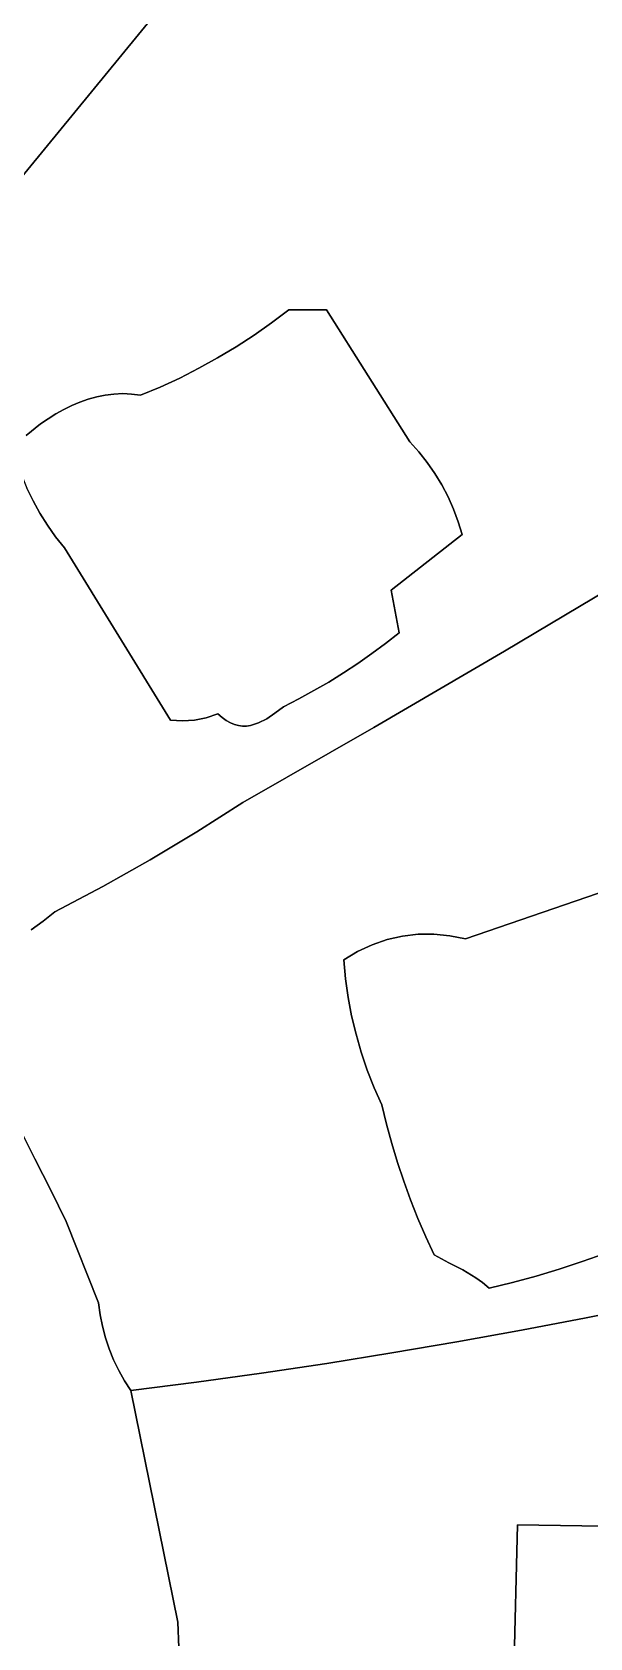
# Model space of a CAD drawing. Header units: inches. Extents: x 36.3 to 71.4, y 17.4 to 61.7.
# Drawn here: x 64.3 to 66.79, y 33.46 to 40.61 of the extents above; entities that cross this region are included whole.
import ezdxf

# ---------------------------------------------------------------- set-up
doc = ezdxf.new("R2010")
doc.units = ezdxf.units.IN
doc.layers.add('SURFACES_FOR_SKETCHUP', color=7, linetype='Continuous')

msp = doc.modelspace()

# ---------------------------------------------------------------- linework, layer by layer
at = {"layer": 'SURFACES_FOR_SKETCHUP'}
for points, invisible_edges in [([(62.7055, 38.0732), (64.3396, 38.8646), (66.2168, 42.357)], 3), ([(66.2168, 42.357), (63.9313, 40.0791), (62.7055, 38.0732)], 3), ([(63.9647, 40.1266), (63.9313, 40.0791), (66.2168, 42.357)], 10), ([(63.995, 40.1751), (63.9647, 40.1266), (66.2168, 42.357)], 10), ([(64.0216, 40.2246), (63.995, 40.1751), (66.2168, 42.357)], 10), ([(64.0442, 40.2751), (64.0216, 40.2246), (66.2168, 42.357)], 10), ([(64.0621, 40.3266), (64.0442, 40.2751), (66.2168, 42.357)], 10), ([(64.0749, 40.3793), (64.0621, 40.3266), (66.2168, 42.357)], 10), ([(64.0749, 40.3793), (66.2168, 42.357), (64.1598, 40.7626)], 11), ([(64.3396, 38.8646), (64.4074, 38.9095), (66.2168, 42.357)], 10), ([(64.4074, 38.9095), (64.4425, 38.9293), (66.2168, 42.357)], 10), ([(64.4425, 38.9293), (64.4783, 38.9469), (66.2168, 42.357)], 10), ([(64.4783, 38.9469), (64.5148, 38.9623), (66.2168, 42.357)], 10), ([(64.5148, 38.9623), (64.5519, 38.9753), (66.2168, 42.357)], 10), ([(64.5519, 38.9753), (64.5895, 38.9857), (66.2168, 42.357)], 10), ([(64.5895, 38.9857), (65.4444, 39.3724), (66.2168, 42.357)], 11), ([(66.5184, 42.0398), (66.2168, 42.357), (65.4444, 39.3724)], 11), ([(66.5184, 42.0398), (65.4444, 39.3724), (66.599, 41.9572)], 3), ([(66.674, 41.8697), (66.599, 41.9572), (65.4444, 39.3724)], 10), ([(66.674, 41.8697), (65.4444, 39.3724), (66.7433, 41.7775)], 3), ([(66.8067, 41.6811), (66.7433, 41.7775), (65.4444, 39.3724)], 10), ([(65.6132, 39.3724), (66.8067, 41.6811), (65.4444, 39.3724)], 3), ([(66.8067, 41.6811), (65.6132, 39.3724), (66.9681, 41.4744)], 3), ([(66.9681, 41.4744), (65.6132, 39.3724), (67.127, 41.2658)], 3), ([(67.127, 41.2658), (65.6132, 39.3724), (67.2832, 41.0551)], 3), ([(67.2832, 41.0551), (65.6132, 39.3724), (67.4368, 40.8426)], 3), ([(67.4368, 40.8426), (65.6132, 39.3724), (67.5878, 40.6282)], 3), ([(67.5878, 40.6282), (65.6132, 39.3724), (67.736, 40.4119)], 3), ([(65.9832, 38.7856), (67.736, 40.4119), (65.6132, 39.3724)], 3), ([(67.736, 40.4119), (65.9832, 38.7856), (67.8816, 40.1937)], 3), ([(66.0234, 38.7408), (67.8816, 40.1937), (65.9832, 38.7856)], 3), ([(67.8816, 40.1937), (66.0234, 38.7408), (67.5571, 38.5488)], 11), ([(64.5895, 38.9857), (64.6277, 38.9933), (65.4444, 39.3724)], 10), ([(65.4444, 39.3724), (64.6277, 38.9933), (65.3681, 39.3145)], 3), ([(65.3681, 39.3145), (64.6277, 38.9933), (65.2899, 39.2595)], 3), ([(65.2899, 39.2595), (65.9832, 38.7856), (65.3681, 39.3145)], 3), ([(65.6132, 39.3724), (65.4444, 39.3724), (65.3681, 39.3145)], 8), ([(65.6132, 39.3724), (65.3681, 39.3145), (65.9832, 38.7856)], 3), ([(65.2098, 39.2074), (65.2899, 39.2595), (64.6277, 38.9933)], 10), ([(65.2098, 39.2074), (65.9832, 38.7856), (65.2899, 39.2595)], 3), ([(65.1279, 39.1583), (65.2098, 39.2074), (64.6277, 38.9933)], 10), ([(65.1279, 39.1583), (65.9832, 38.7856), (65.2098, 39.2074)], 3), ([(64.6662, 38.9979), (65.1279, 39.1583), (64.6277, 38.9933)], 3), ([(65.1279, 39.1583), (64.6662, 38.9979), (65.0442, 39.1122)], 3), ([(65.0442, 39.1122), (64.6662, 38.9979), (64.959, 39.069)], 3), ([(64.959, 39.069), (65.9008, 38.1252), (65.0442, 39.1122)], 3), ([(65.0442, 39.1122), (65.9832, 38.7856), (65.1279, 39.1583)], 3), ([(65.9832, 38.7856), (65.0442, 39.1122), (65.9008, 38.1252)], 11), ([(64.7838, 38.9921), (64.4454, 38.3126), (64.8722, 39.029)], 3), ([(64.8722, 39.029), (64.4454, 38.3126), (65.9008, 38.1252)], 11), ([(64.7051, 38.9994), (64.959, 39.069), (64.6662, 38.9979)], 3), ([(64.8722, 39.029), (64.959, 39.069), (64.7051, 38.9994)], 10), ([(64.7444, 38.9975), (64.8722, 39.029), (64.7051, 38.9994)], 3), ([(64.7838, 38.9921), (64.8722, 39.029), (64.7444, 38.9975)], 2), ([(64.959, 39.069), (64.8722, 39.029), (65.9008, 38.1252)], 10), ([(64.3363, 38.4675), (64.3698, 38.414), (64.5519, 38.9753)], 10), ([(64.5519, 38.9753), (64.5148, 38.9623), (64.3363, 38.4675)], 10), ([(64.5148, 38.9623), (64.4783, 38.9469), (64.3363, 38.4675)], 10), ([(64.3698, 38.414), (64.4061, 38.3623), (64.7051, 38.9994)], 10), ([(64.6662, 38.9979), (64.3698, 38.414), (64.7051, 38.9994)], 3), ([(64.6662, 38.9979), (64.6277, 38.9933), (64.3698, 38.414)], 10), ([(64.6277, 38.9933), (64.5895, 38.9857), (64.3698, 38.414)], 10), ([(64.5895, 38.9857), (64.5519, 38.9753), (64.3698, 38.414)], 10), ([(64.7051, 38.9994), (64.4061, 38.3623), (64.7444, 38.9975)], 3), ([(64.7838, 38.9921), (64.7444, 38.9975), (64.4061, 38.3623)], 10), ([(64.4454, 38.3126), (64.7838, 38.9921), (64.4061, 38.3623)], 3), ([(64.3396, 38.8646), (64.2785, 38.5794), (64.4074, 38.9095)], 3), ([(64.3059, 38.5227), (64.4074, 38.9095), (64.2785, 38.5794)], 3), ([(64.3059, 38.5227), (64.3363, 38.4675), (64.4425, 38.9293)], 10), ([(64.4074, 38.9095), (64.3059, 38.5227), (64.4425, 38.9293)], 3), ([(64.4783, 38.9469), (64.4425, 38.9293), (64.3363, 38.4675)], 10), ([(64.2754, 38.8136), (64.3396, 38.8646), (62.7055, 38.0732)], 10), ([(64.2754, 38.8136), (64.2543, 38.6377), (64.3396, 38.8646)], 3), ([(64.2785, 38.5794), (64.3396, 38.8646), (64.2543, 38.6377)], 3), ([(65.9832, 38.7856), (65.9008, 38.1252), (66.0234, 38.7408)], 3), ([(66.0234, 38.7408), (65.9008, 38.1252), (66.0606, 38.6937)], 3), ([(66.0606, 38.6937), (67.5571, 38.5488), (66.0234, 38.7408)], 3), ([(66.0947, 38.6445), (66.0606, 38.6937), (65.9008, 38.1252)], 10), ([(66.0947, 38.6445), (67.5571, 38.5488), (66.0606, 38.6937)], 3), ([(66.1258, 38.5933), (66.0947, 38.6445), (65.9008, 38.1252)], 10), ([(66.1258, 38.5933), (67.5571, 38.5488), (66.0947, 38.6445)], 3), ([(64.2785, 38.5794), (63.0362, 37.6152), (64.3059, 38.5227)], 3), ([(66.1258, 38.5933), (65.9008, 38.1252), (66.1536, 38.5404)], 3), ([(66.1536, 38.5404), (65.9008, 38.1252), (66.1781, 38.4857)], 3), ([(67.5571, 38.5488), (66.1258, 38.5933), (66.9827, 38.1981)], 3), ([(66.1536, 38.5404), (66.9827, 38.1981), (66.1258, 38.5933)], 3), ([(66.1781, 38.4857), (66.9827, 38.1981), (66.1536, 38.5404)], 3), ([(64.3059, 38.5227), (63.0362, 37.6152), (64.3363, 38.4675)], 3), ([(63.1648, 37.4906), (64.3363, 38.4675), (63.0362, 37.6152)], 3), ([(64.3363, 38.4675), (63.1648, 37.4906), (64.3698, 38.414)], 3), ([(66.1992, 38.4295), (66.1781, 38.4857), (65.9008, 38.1252)], 10), ([(66.1992, 38.4295), (66.9827, 38.1981), (66.1781, 38.4857)], 3), ([(64.3698, 38.414), (63.1648, 37.4906), (64.4061, 38.3623)], 3), ([(66.2168, 38.372), (66.1992, 38.4295), (65.9008, 38.1252)], 2), ([(66.2168, 38.372), (66.9827, 38.1981), (66.1992, 38.4295)], 3), ([(64.4061, 38.3623), (63.1648, 37.4906), (64.4454, 38.3126)], 3), ([(63.6677, 36.8107), (64.4454, 38.3126), (63.1648, 37.4906)], 3), ([(64.4454, 38.3126), (63.6677, 36.8107), (64.9177, 37.5467)], 3), ([(64.4454, 38.3126), (64.9177, 37.5467), (65.1283, 37.5744)], 10), ([(65.9008, 38.1252), (64.4454, 38.3126), (65.5564, 37.6775)], 11), ([(65.1283, 37.5744), (65.5564, 37.6775), (64.4454, 38.3126)], 11), ([(66.2168, 38.372), (65.9008, 38.1252), (65.9359, 37.9352)], 8), ([(65.9359, 37.9352), (66.4049, 37.8529), (66.2168, 38.372)], 11), ([(66.9827, 38.1981), (66.2168, 38.372), (66.4049, 37.8529)], 3), ([(66.4049, 37.8529), (67.0876, 36.8091), (66.9827, 38.1981)], 3), ([(65.6225, 37.716), (65.9008, 38.1252), (65.5564, 37.6775)], 3), ([(65.6876, 37.7563), (65.9008, 38.1252), (65.6225, 37.716)], 3), ([(65.7515, 37.7985), (65.9008, 38.1252), (65.6876, 37.7563)], 3), ([(65.7515, 37.7985), (65.8142, 37.8423), (65.9008, 38.1252)], 10), ([(65.8757, 37.8879), (65.9008, 38.1252), (65.8142, 37.8423)], 3), ([(65.8757, 37.8879), (65.9359, 37.9352), (65.9008, 38.1252)], 8), ([(65.8757, 37.8879), (65.8142, 37.8423), (65.8239, 37.5133)], 10), ([(65.8239, 37.5133), (66.4049, 37.8529), (65.9359, 37.9352)], 10), ([(65.9359, 37.9352), (65.8757, 37.8879), (65.8239, 37.5133)], 10), ([(65.8142, 37.8423), (65.7515, 37.7985), (65.8239, 37.5133)], 10), ([(66.4049, 37.8529), (65.8239, 37.5133), (66.231, 36.5722)], 10), ([(66.9191, 36.8091), (66.4049, 37.8529), (66.231, 36.5722)], 3), ([(66.9191, 36.8091), (67.0876, 36.8091), (66.4049, 37.8529)], 10), ([(65.6876, 37.7563), (65.6225, 37.716), (65.8239, 37.5133)], 10), ([(65.7515, 37.7985), (65.6876, 37.7563), (65.8239, 37.5133)], 10), ([(65.4892, 37.6408), (65.5564, 37.6775), (65.1283, 37.5744)], 10), ([(65.5564, 37.6775), (65.4892, 37.6408), (65.8239, 37.5133)], 10), ([(65.6225, 37.716), (65.5564, 37.6775), (65.8239, 37.5133)], 10), ([(65.421, 37.606), (65.4892, 37.6408), (65.1283, 37.5744)], 10), ([(65.421, 37.606), (65.1283, 37.5744), (65.3832, 37.577)], 3), ([(65.3832, 37.577), (65.8239, 37.5133), (65.421, 37.606)], 3), ([(65.4892, 37.6408), (65.421, 37.606), (65.8239, 37.5133)], 10), ([(64.9177, 37.5467), (63.6677, 36.8107), (64.403, 36.6931)], 11), ([(64.403, 36.6931), (64.6171, 36.806), (64.9177, 37.5467)], 10), ([(64.6171, 36.806), (64.828, 36.9247), (64.9177, 37.5467)], 10), ([(64.828, 36.9247), (65.0355, 37.0492), (64.9177, 37.5467)], 10), ([(64.9177, 37.5467), (65.0249, 37.5462), (65.1283, 37.5744)], 11), ([(64.9714, 37.5428), (64.9177, 37.5467), (65.0355, 37.0492)], 10), ([(64.9177, 37.5467), (64.9714, 37.5428), (65.0249, 37.5462)], 8), ([(65.0249, 37.5462), (64.9714, 37.5428), (65.0355, 37.0492)], 10), ([(65.0249, 37.5462), (65.0774, 37.5568), (65.1283, 37.5744)], 8), ([(65.0249, 37.5462), (65.1844, 37.5341), (65.0774, 37.5568)], 3), ([(65.0355, 37.0492), (65.2396, 37.1793), (65.0249, 37.5462)], 10), ([(65.1844, 37.5341), (65.0249, 37.5462), (65.2396, 37.1793)], 11), ([(65.1473, 37.5578), (65.1283, 37.5744), (65.0774, 37.5568)], 8), ([(65.1473, 37.5578), (65.0774, 37.5568), (65.1659, 37.5444)], 3), ([(65.1659, 37.5444), (65.0774, 37.5568), (65.1844, 37.5341)], 3), ([(65.3832, 37.577), (65.1283, 37.5744), (65.3464, 37.5526)], 3), ([(65.1473, 37.5578), (65.3103, 37.5341), (65.1283, 37.5744)], 3), ([(65.3464, 37.5526), (65.1283, 37.5744), (65.3103, 37.5341)], 3), ([(65.1659, 37.5444), (65.3103, 37.5341), (65.1473, 37.5578)], 3), ([(65.1844, 37.5341), (65.2745, 37.5228), (65.1659, 37.5444)], 3), ([(65.3103, 37.5341), (65.1659, 37.5444), (65.2745, 37.5228)], 3), ([(65.2026, 37.5267), (65.1844, 37.5341), (65.2396, 37.1793)], 10), ([(65.2026, 37.5267), (65.2745, 37.5228), (65.1844, 37.5341)], 3), ([(65.2207, 37.522), (65.2026, 37.5267), (65.2396, 37.1793)], 10), ([(65.2026, 37.5267), (65.2207, 37.522), (65.2566, 37.5202)], 10), ([(65.2745, 37.5228), (65.2026, 37.5267), (65.2566, 37.5202)], 3), ([(65.2396, 37.1793), (65.8239, 37.5133), (65.3832, 37.577)], 10), ([(65.3464, 37.5526), (65.2396, 37.1793), (65.3832, 37.577)], 3), ([(65.3103, 37.5341), (65.2396, 37.1793), (65.3464, 37.5526)], 3), ([(65.3103, 37.5341), (65.2745, 37.5228), (65.2396, 37.1793)], 10), ([(65.2745, 37.5228), (65.2566, 37.5202), (65.2396, 37.1793)], 10), ([(65.2387, 37.5199), (65.2207, 37.522), (65.2396, 37.1793)], 10), ([(65.2387, 37.5199), (65.2566, 37.5202), (65.2207, 37.522)], 2), ([(65.2566, 37.5202), (65.2387, 37.5199), (65.2396, 37.1793)], 10), ([(65.2396, 37.1793), (65.8819, 36.5692), (65.8239, 37.5133)], 3), ([(65.9504, 36.5848), (65.8239, 37.5133), (65.8819, 36.5692)], 3), ([(66.1611, 36.5868), (66.231, 36.5722), (65.8239, 37.5133)], 10), ([(66.0906, 36.5937), (66.1611, 36.5868), (65.8239, 37.5133)], 10), ([(66.0201, 36.593), (66.0906, 36.5937), (65.8239, 37.5133)], 10), ([(65.9504, 36.5848), (66.0201, 36.593), (65.8239, 37.5133)], 10), ([(65.0355, 37.0492), (65.6901, 36.479), (65.2396, 37.1793)], 3), ([(65.7512, 36.5162), (65.2396, 37.1793), (65.6901, 36.479)], 3), ([(65.8153, 36.5463), (65.2396, 37.1793), (65.7512, 36.5162)], 3), ([(65.8819, 36.5692), (65.2396, 37.1793), (65.8153, 36.5463)], 3), ([(64.828, 36.9247), (65.6901, 36.479), (65.0355, 37.0492)], 3), ([(64.6171, 36.806), (65.6976, 36.3953), (64.828, 36.9247)], 3), ([(65.6901, 36.479), (64.828, 36.9247), (65.6976, 36.3953)], 3), ([(64.3515, 36.6511), (63.6677, 36.8107), (64.2977, 36.6125)], 3), ([(64.403, 36.6931), (63.6677, 36.8107), (64.3515, 36.6511)], 3), ([(66.231, 36.5722), (67.2111, 36.5364), (66.9191, 36.8091)], 3), ([(64.6171, 36.806), (64.403, 36.6931), (64.1717, 35.8784)], 10), ([(64.1717, 35.8784), (64.3145, 35.5943), (64.6171, 36.806)], 10), ([(65.7245, 36.2298), (64.6171, 36.806), (64.3145, 35.5943)], 11), ([(65.6976, 36.3953), (64.6171, 36.806), (65.7091, 36.3122)], 3), ([(65.7091, 36.3122), (64.6171, 36.806), (65.7245, 36.2298)], 3), ([(64.3515, 36.6511), (64.1717, 35.8784), (64.403, 36.6931)], 3), ([(64.2977, 36.6125), (64.1717, 35.8784), (64.3515, 36.6511)], 3), ([(66.1611, 36.5868), (66.0906, 36.5937), (65.7439, 36.1483)], 10), ([(66.0201, 36.593), (65.7439, 36.1483), (66.0906, 36.5937)], 3), ([(65.6976, 36.3953), (65.7091, 36.3122), (65.8153, 36.5463)], 10), ([(65.7512, 36.5162), (65.6976, 36.3953), (65.8153, 36.5463)], 3), ([(65.8819, 36.5692), (65.7091, 36.3122), (65.9504, 36.5848)], 3), ([(65.7245, 36.2298), (65.9504, 36.5848), (65.7091, 36.3122)], 3), ([(65.8153, 36.5463), (65.7091, 36.3122), (65.8819, 36.5692)], 3), ([(65.9504, 36.5848), (65.7245, 36.2298), (66.0201, 36.593)], 3), ([(65.7439, 36.1483), (66.0201, 36.593), (65.7245, 36.2298)], 3), ([(65.7439, 36.1483), (65.7671, 36.0678), (66.1611, 36.5868)], 10), ([(66.231, 36.5722), (66.1611, 36.5868), (65.7671, 36.0678)], 10), ([(65.7671, 36.0678), (65.7941, 35.9884), (66.231, 36.5722)], 10), ([(65.8249, 35.9104), (66.231, 36.5722), (65.7941, 35.9884)], 3), ([(65.8595, 35.8338), (66.231, 36.5722), (65.8249, 35.9104)], 3), ([(65.8595, 35.8338), (65.8801, 35.7477), (66.231, 36.5722)], 10), ([(67.1649, 35.5099), (66.231, 36.5722), (65.8801, 35.7477)], 11), ([(67.3237, 36.2592), (67.2688, 36.3984), (66.231, 36.5722)], 10), ([(66.231, 36.5722), (67.1649, 35.5099), (67.3237, 36.2592)], 11), ([(67.2111, 36.5364), (66.231, 36.5722), (67.2688, 36.3984)], 3), ([(65.6901, 36.479), (65.6976, 36.3953), (65.7512, 36.5162)], 2), ([(65.7245, 36.2298), (64.3145, 35.5943), (65.7439, 36.1483)], 3), ([(65.7439, 36.1483), (64.3145, 35.5943), (65.7671, 36.0678)], 3), ([(64.3852, 35.4538), (65.7671, 36.0678), (64.3145, 35.5943)], 3), ([(65.7671, 36.0678), (64.3852, 35.4538), (65.7941, 35.9884)], 3), ([(64.4528, 35.3146), (65.7941, 35.9884), (64.3852, 35.4538)], 3), ([(65.7941, 35.9884), (64.4528, 35.3146), (65.8249, 35.9104)], 3), ([(65.8249, 35.9104), (64.4528, 35.3146), (65.8801, 35.7477)], 11), ([(65.8801, 35.7477), (65.8595, 35.8338), (65.8249, 35.9104)], 8), ([(64.1717, 35.8784), (63.5834, 35.3976), (64.3145, 35.5943)], 3), ([(65.8801, 35.7477), (64.4528, 35.3146), (65.9031, 35.6623)], 3), ([(65.8801, 35.7477), (65.9031, 35.6623), (67.1649, 35.5099)], 10), ([(63.6249, 35.3206), (64.3145, 35.5943), (63.5834, 35.3976)], 3), ([(63.6622, 35.2417), (64.3145, 35.5943), (63.6249, 35.3206)], 3), ([(64.3145, 35.5943), (63.6622, 35.2417), (64.3852, 35.4538)], 3), ([(65.9031, 35.6623), (64.4528, 35.3146), (65.9286, 35.5776)], 3), ([(65.9031, 35.6623), (65.9286, 35.5776), (67.1649, 35.5099)], 10), ([(64.5974, 34.9523), (65.9286, 35.5776), (64.4528, 35.3146)], 3), ([(65.3235, 34.6399), (65.9286, 35.5776), (64.5974, 34.9523)], 11), ([(65.9286, 35.5776), (65.3235, 34.6399), (65.9564, 35.4937)], 3), ([(65.9286, 35.5776), (65.9564, 35.4937), (66.7513, 35.1363)], 10), ([(66.7513, 35.1363), (67.1649, 35.5099), (65.9286, 35.5776)], 11), ([(63.6952, 35.161), (64.3852, 35.4538), (63.6622, 35.2417)], 3), ([(63.7239, 35.0787), (64.3852, 35.4538), (63.6952, 35.161)], 3), ([(64.3852, 35.4538), (63.7239, 35.0787), (64.4528, 35.3146)], 3), ([(65.6136, 34.6833), (65.9564, 35.4937), (65.3235, 34.6399)], 3), ([(65.9564, 35.4937), (65.6136, 34.6833), (65.9867, 35.4106)], 3), ([(65.9564, 35.4937), (65.9867, 35.4106), (66.6488, 35.1025)], 10), ([(66.6488, 35.1025), (66.7513, 35.1363), (65.9564, 35.4937)], 10), ([(66.8528, 35.1729), (67.1649, 35.5099), (66.7513, 35.1363)], 3), ([(65.9867, 35.4106), (65.6136, 34.6833), (66.0192, 35.3284)], 3), ([(66.5455, 35.0716), (66.6488, 35.1025), (65.9867, 35.4106)], 10), ([(65.9867, 35.4106), (66.0192, 35.3284), (66.5455, 35.0716)], 10), ([(63.7482, 34.9951), (64.4528, 35.3146), (63.7239, 35.0787)], 3), ([(63.768, 34.9102), (64.4528, 35.3146), (63.7482, 34.9951)], 3), ([(64.4528, 35.3146), (63.768, 34.9102), (64.5974, 34.9523)], 3), ([(66.0192, 35.3284), (65.6136, 34.6833), (66.0542, 35.2471)], 3), ([(66.219, 35.0998), (66.5455, 35.0716), (66.0192, 35.3284)], 11), ([(66.0192, 35.3284), (66.0542, 35.2471), (66.219, 35.0998)], 10), ([(65.9032, 34.7296), (66.0542, 35.2471), (65.6136, 34.6833)], 3), ([(66.0914, 35.1668), (66.0542, 35.2471), (65.9032, 34.7296)], 10), ([(66.0914, 35.1668), (66.1575, 35.1313), (66.0542, 35.2471)], 2), ([(66.1575, 35.1313), (66.219, 35.0998), (66.0542, 35.2471)], 10), ([(66.0914, 35.1668), (65.9032, 34.7296), (66.1575, 35.1313)], 3), ([(66.7513, 35.1363), (66.7691, 34.8861), (66.8528, 35.1729)], 3), ([(67.0566, 34.944), (66.8528, 35.1729), (66.7691, 34.8861)], 3), ([(65.9032, 34.7296), (66.1923, 34.7788), (66.1575, 35.1313)], 10), ([(66.1575, 35.1313), (66.1923, 34.7788), (66.219, 35.0998)], 3), ([(66.219, 35.0998), (66.1923, 34.7788), (66.278, 35.0647)], 3), ([(66.4412, 35.0435), (66.5455, 35.0716), (66.219, 35.0998)], 10), ([(66.219, 35.0998), (66.278, 35.0647), (66.4412, 35.0435)], 10), ([(66.5455, 35.0716), (66.7691, 34.8861), (66.6488, 35.1025)], 3), ([(66.6488, 35.1025), (66.7691, 34.8861), (66.7513, 35.1363)], 3), ([(66.278, 35.0647), (66.1923, 34.7788), (66.3071, 35.0434)], 3), ([(66.3362, 35.0183), (66.3071, 35.0434), (66.1923, 34.7788)], 10), ([(66.278, 35.0647), (66.3071, 35.0434), (66.4412, 35.0435)], 10), ([(66.3071, 35.0434), (66.3362, 35.0183), (66.4412, 35.0435)], 8), ([(66.3362, 35.0183), (66.481, 34.831), (66.4412, 35.0435)], 3), ([(66.4412, 35.0435), (66.481, 34.831), (66.5455, 35.0716)], 3), ([(66.7691, 34.8861), (66.5455, 35.0716), (66.481, 34.831)], 3), ([(63.7833, 34.8242), (64.5974, 34.9523), (63.768, 34.9102)], 3), ([(63.8593, 34.6613), (64.5974, 34.9523), (63.7833, 34.8242)], 11), ([(64.5974, 34.9523), (63.8593, 34.6613), (64.6045, 34.9)], 3), ([(64.5974, 34.9523), (64.6045, 34.9), (65.033, 34.5994)], 10), ([(65.033, 34.5994), (65.3235, 34.6399), (64.5974, 34.9523)], 10), ([(66.1923, 34.7788), (66.481, 34.831), (66.3362, 35.0183)], 10), ([(63.8852, 34.6188), (64.6045, 34.9), (63.8593, 34.6613)], 3), ([(64.6045, 34.9), (63.8852, 34.6188), (64.6148, 34.8484)], 3), ([(64.6045, 34.9), (64.6148, 34.8484), (65.033, 34.5994)], 10), ([(66.481, 34.831), (66.4626, 33.9649), (66.7691, 34.8861)], 3), ([(66.9893, 33.9568), (66.7691, 34.8861), (66.4626, 33.9649)], 3), ([(66.7691, 34.8861), (66.9893, 33.9568), (67.0566, 34.944)], 3), ([(63.9064, 34.5739), (64.6148, 34.8484), (63.8852, 34.6188)], 3), ([(64.6148, 34.8484), (63.9064, 34.5739), (64.6283, 34.7976)], 3), ([(64.6283, 34.7976), (65.033, 34.5994), (64.6148, 34.8484)], 3), ([(66.1923, 34.7788), (66.4626, 33.9649), (66.481, 34.831)], 3), ([(63.9227, 34.5271), (64.6283, 34.7976), (63.9064, 34.5739)], 3), ([(64.6283, 34.7976), (63.9227, 34.5271), (64.645, 34.7479)], 3), ([(63.934, 34.4787), (64.645, 34.7479), (63.9227, 34.5271)], 3), ([(64.645, 34.7479), (63.934, 34.4787), (64.6647, 34.6993)], 3), ([(64.645, 34.7479), (65.033, 34.5994), (64.6283, 34.7976)], 3), ([(64.645, 34.7479), (64.6647, 34.6993), (65.033, 34.5994)], 10), ([(65.9032, 34.7296), (66.4626, 33.9649), (66.1923, 34.7788)], 3), ([(64.6647, 34.6993), (63.934, 34.4787), (64.6875, 34.652)], 3), ([(64.6647, 34.6993), (64.6875, 34.652), (65.033, 34.5994)], 10), ([(65.3235, 34.6399), (64.9504, 33.5319), (65.6136, 34.6833)], 3), ([(66.4626, 33.9649), (65.6136, 34.6833), (64.9504, 33.5319)], 11), ([(65.6136, 34.6833), (66.4626, 33.9649), (65.9032, 34.7296)], 3), ([(63.9401, 34.429), (64.6875, 34.652), (63.934, 34.4787)], 3), ([(64.6875, 34.652), (63.9401, 34.429), (64.7134, 34.6061)], 3), ([(63.9776, 34.2543), (64.7134, 34.6061), (63.9401, 34.429)], 11), ([(64.7134, 34.6061), (63.9776, 34.2543), (64.7421, 34.5619)], 3), ([(64.7134, 34.6061), (65.033, 34.5994), (64.6875, 34.652)], 3), ([(64.7421, 34.5619), (65.033, 34.5994), (64.7134, 34.6061)], 2), ([(65.033, 34.5994), (64.7421, 34.5619), (64.9504, 33.5319)], 8), ([(65.033, 34.5994), (64.9504, 33.5319), (65.3235, 34.6399)], 3), ([(64.0063, 34.1283), (64.7421, 34.5619), (63.9776, 34.2543)], 3), ([(64.0268, 34.001), (64.7421, 34.5619), (64.0063, 34.1283)], 3), ([(64.9504, 33.5319), (64.7421, 34.5619), (64.0268, 34.001)], 10), ([(64.0268, 34.001), (64.0393, 33.8727), (64.9504, 33.5319)], 10), ([(66.4275, 32.5645), (66.4626, 33.9649), (64.9504, 33.5319)], 10), ([(66.4275, 32.5645), (67.0596, 33.83), (66.4626, 33.9649)], 3), ([(66.9893, 33.9568), (66.4626, 33.9649), (67.0596, 33.83)], 2), ([(64.0393, 33.8727), (64.0436, 33.744), (64.9504, 33.5319)], 10), ([(66.4275, 32.5645), (66.6382, 32.5218), (67.0596, 33.83)], 11), ([(67.1145, 33.8287), (67.0596, 33.83), (66.6382, 32.5218)], 10), ([(66.6382, 32.5218), (67.6214, 32.5601), (67.1145, 33.8287)], 11), ([(64.0436, 33.744), (64.0397, 33.615), (64.9504, 33.5319)], 10), ([(64.0397, 33.615), (64.0277, 33.4864), (64.9504, 33.5319)], 10), ([(64.9917, 32.5601), (64.9504, 33.5319), (63.9963, 33.1611)], 10), ([(64.0054, 33.1997), (63.9963, 33.1611), (64.9504, 33.5319)], 10), ([(64.0111, 33.239), (64.0054, 33.1997), (64.9504, 33.5319)], 10), ([(64.0133, 33.2786), (64.0111, 33.239), (64.9504, 33.5319)], 10), ([(64.0277, 33.4864), (64.0121, 33.3185), (64.9504, 33.5319)], 11), ([(64.0121, 33.3185), (64.0133, 33.2786), (64.9504, 33.5319)], 10), ([(64.9504, 33.5319), (64.9917, 32.5601), (66.4275, 32.5645)], 10)]:
    msp.add_3dface(points, dxfattribs=dict(at, invisible_edges=invisible_edges))

doc.saveas('drawing.dxf')
